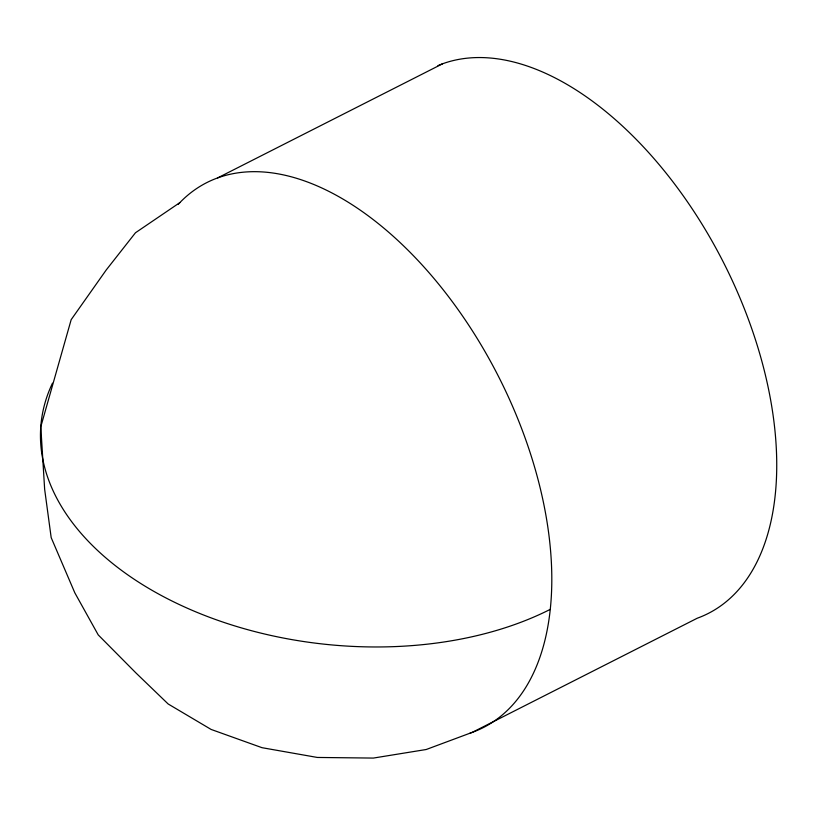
<?xml version="1.0" encoding="UTF-8"?>
<svg xmlns="http://www.w3.org/2000/svg" width="816" height="816" viewBox="0 0 816 816"><rect width="100%" height="100%" fill="white"/><g stroke="black" fill="none" stroke-linecap="round" stroke-linejoin="round"><path stroke-width="1.22" d="M179.826 202.633L135.466 232.764L106.243 269.953L71.176 319.658L40.8 426.748L44.645 489.263L51.184 537.632L74.817 592.824L98.236 634.909L135.986 672.986L168.137 703.963L211.12 729.443L262.018 747.691L317.353 757.452L373.361 758.074L426.217 749.506L472.331 732.329L697.262 618.212A305.561 172.482 63.1 0 0 731.044 277.909A305.561 172.482 63.1 0 0 437.947 65.596M217.668 177.898L442.598 63.781M178.184 204.377A305.561 172.482 63.1 0 1 490.008 360.448A305.561 172.482 63.1 0 1 470.036 733.135M550.27 609.358A305.561 190.21 6 0 1 184.202 606.808A305.561 190.21 6 0 1 52.469 383.194"/></g></svg>
